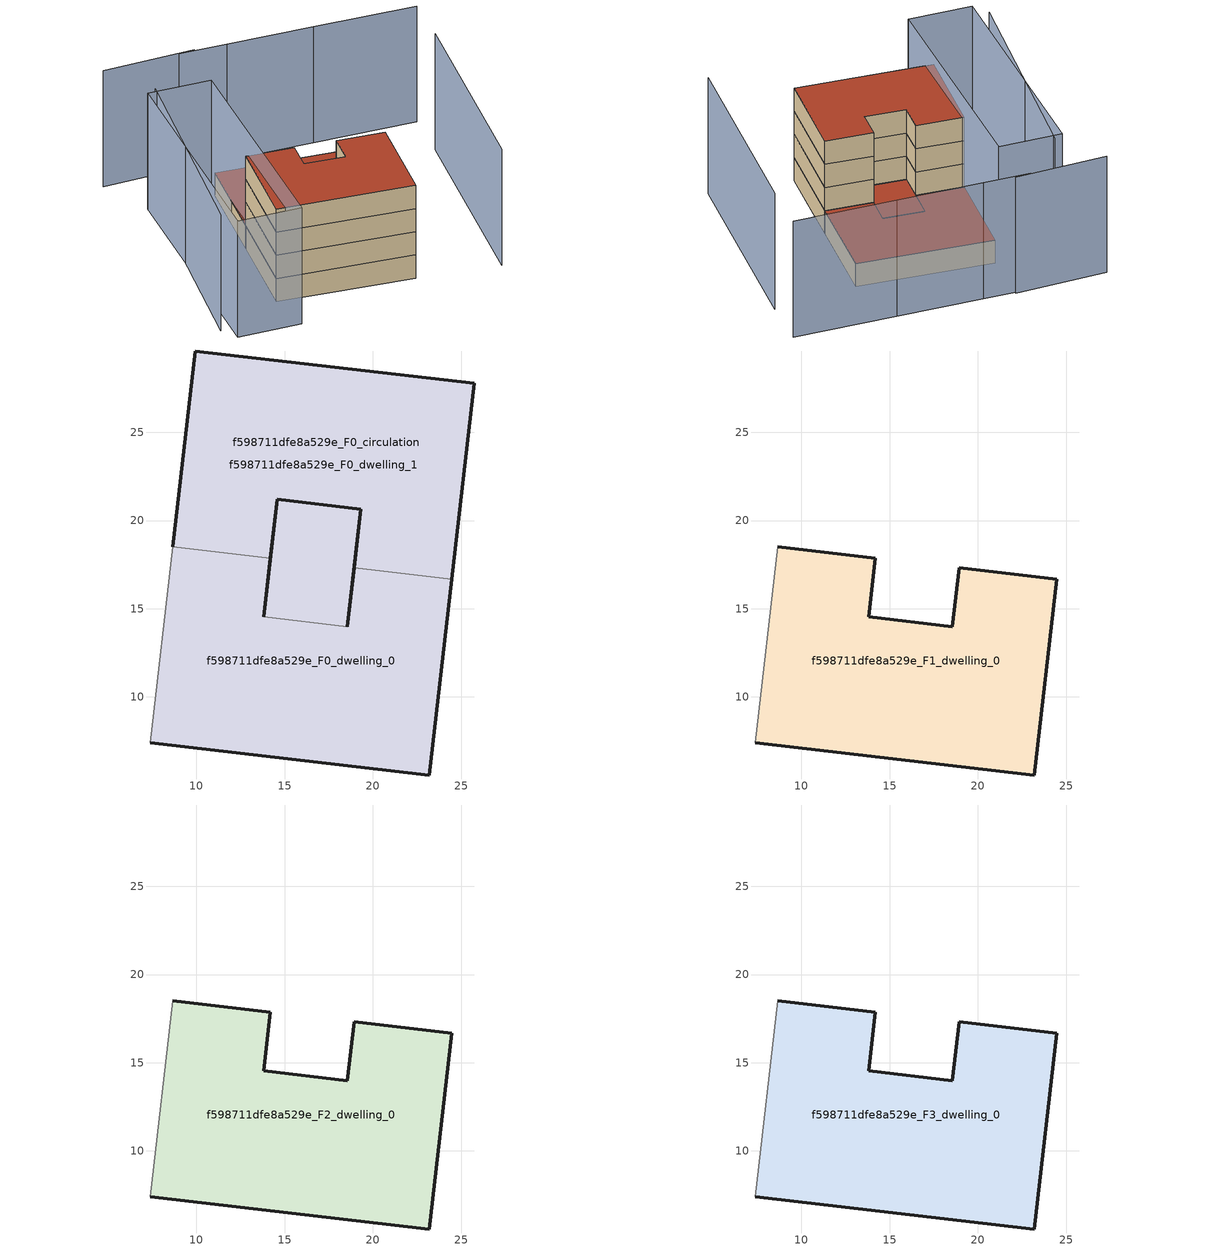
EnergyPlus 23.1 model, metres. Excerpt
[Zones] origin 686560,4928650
f598711dfe8a529e_F0_dwelling_0
 floor ground (EU_floor_Construction): 19.32,20.65 18.94,17.32 18.55,13.99 13.81,14.53 14.19,17.87 14.57,21.2 z0; 24.48,16.68 23.2,5.57 7.38,7.39 8.65,18.5 14.19,17.87 13.81,14.53 18.55,13.99 18.94,17.32 z0
 wall outside (EU_wall_Construction): 18.94,17.32 18.55,13.99 / 13.81,14.53 14.19,17.87 / 7.38,7.39 23.2,5.57 24.48,16.68 z0:3
 wall adiabatic (EU_wall_Construction): 8.65,18.5 7.38,7.39 z0:3
 wall to f598711dfe8a529e_F0_dwelling_1 (EU_wall_Construction): 24.48,16.68 18.94,17.32 / 14.19,17.87 8.65,18.5 z0:3
 wall to f598711dfe8a529e_F0_circulation (EU_wall_Construction): 18.55,13.99 13.81,14.53 z0:3
 roof outside (EU_floor_Construction): 18.55,13.99 18.94,17.32 19.32,20.65 14.57,21.2 14.19,17.87 13.81,14.53 z3
f598711dfe8a529e_F0_dwelling_1
 floor ground (EU_floor_Construction): 19.32,20.65 18.94,17.32 18.55,13.99 13.81,14.53 14.19,17.87 14.57,21.2 z0; 25.75,27.79 24.48,16.68 18.94,17.32 19.32,20.65 14.57,21.2 14.19,17.87 8.65,18.5 9.93,29.61 z0
 wall outside (EU_wall_Construction): 24.48,16.68 25.75,27.79 9.93,29.61 8.65,18.5 / 14.19,17.87 14.57,21.2 19.32,20.65 18.94,17.32 z0:3
 roof outside (EU_roof_Construction): 24.48,16.68 25.75,27.79 9.93,29.61 8.65,18.5 14.19,17.87 14.57,21.2 19.32,20.65 18.94,17.32 z3; 18.55,13.99 18.94,17.32 19.32,20.65 14.57,21.2 14.19,17.87 13.81,14.53 z3
f598711dfe8a529e_F0_circulation
 floor ground (EU_floor_Construction): 19.32,20.65 18.94,17.32 18.55,13.99 13.81,14.53 14.19,17.87 14.57,21.2 z0; 24.48,16.68 23.2,5.57 7.38,7.39 8.65,18.5 14.19,17.87 13.81,14.53 18.55,13.99 18.94,17.32 z0; 25.75,27.79 24.48,16.68 18.94,17.32 19.32,20.65 18.83,20.71 14.57,21.2 14.19,17.87 8.65,18.5 9.93,29.61 z0
 wall outside (EU_wall_Construction): 18.55,13.99 19.32,20.65 14.57,21.2 13.81,14.53 z0:3
 roof outside (EU_roof_Construction): 23.2,5.57 24.48,16.68 18.94,17.32 18.55,13.99 13.81,14.53 14.19,17.87 8.65,18.5 7.38,7.39 z3; 18.55,13.99 18.94,17.32 19.32,20.65 14.57,21.2 14.19,17.87 13.81,14.53 z3; 24.48,16.68 25.75,27.79 9.93,29.61 8.65,18.5 14.19,17.87 14.57,21.2 18.83,20.71 19.32,20.65 18.94,17.32 z3
f598711dfe8a529e_F1_dwelling_0
 floor to f598711dfe8a529e_F0_dwelling_0 (EU_floor_Construction): 24.48,16.68 23.2,5.57 7.38,7.39 8.65,18.5 14.19,17.87 13.81,14.53 18.55,13.99 18.94,17.32 z3
 wall outside (EU_wall_Construction): 7.38,7.39 23.2,5.57 24.48,16.68 18.94,17.32 18.55,13.99 13.81,14.53 14.19,17.87 8.65,18.5 z3:6
 wall adiabatic (EU_wall_Construction): 8.65,18.5 7.38,7.39 z3:6
f598711dfe8a529e_F2_dwelling_0
 floor to f598711dfe8a529e_F1_dwelling_0 (EU_floor_Construction): 24.48,16.68 23.2,5.57 7.38,7.39 8.65,18.5 14.19,17.87 13.81,14.53 18.55,13.99 18.94,17.32 z6
 wall outside (EU_wall_Construction): 7.38,7.39 23.2,5.57 24.48,16.68 18.94,17.32 18.55,13.99 13.81,14.53 14.19,17.87 8.65,18.5 z6:9
 wall adiabatic (EU_wall_Construction): 8.65,18.5 7.38,7.39 z6:9
f598711dfe8a529e_F3_dwelling_0
 floor to f598711dfe8a529e_F2_dwelling_0 (EU_floor_Construction): 24.48,16.68 23.2,5.57 7.38,7.39 8.65,18.5 14.19,17.87 13.81,14.53 18.55,13.99 18.94,17.32 z9
 wall outside (EU_wall_Construction): 7.38,7.39 23.2,5.57 24.48,16.68 18.94,17.32 18.55,13.99 13.81,14.53 14.19,17.87 8.65,18.5 z9:12
 wall adiabatic (EU_wall_Construction): 8.65,18.5 7.38,7.39 z9:12
 roof outside (EU_roof_Construction): 23.2,5.57 24.48,16.68 18.94,17.32 18.55,13.99 13.81,14.53 14.19,17.87 8.65,18.5 7.38,7.39 z12
shading: 32.78,4.18 35.61,28.34 / 3.28,30.64 -0.5,4.56 / 36.04,34.25 24.05,35.02 / 24.05,34.98 14.05,35.62 / 14.05,35.61 8.53,35.96 / 10.35,36.04 -0.41,36.19 / 9.54,29.67 8.08,2.22 / 8.08,2.22 0.69,2.61 / 0.69,2.61 2.15,30.06 / 2.15,30.06 9.54,29.67 z0:15
[Building]
EU S2 Campaign: North Axis=0; Terrain=City; Solar Distribution=FullExterior
[Site:Location]
Bologna: Latitude=44.5; Longitude=11.25; Time Zone=1; Elevation=37
[SizingPeriod:WeatherFileDays]
AnnualSizingPeriod: Begin Month=1; Begin Day of Month=1; End Month=12; End Day of Month=31; Day of Week for Start Day=Monday; Use Weather File Daylight Saving Period=No; Use Weather File Rain and Snow Indicators=No
[MATERIAL]
EU_InternalMass_Material: Roughness=MediumRough; Thickness=0.1; Conductivity=1; Density=1800; Specific Heat=900; Thermal Absorptance=0.9; Solar Absorptance=0.7; Visible Absorptance=0.7
[MATERIAL:NOMASS] Roughness=MediumRough; Thermal Absorptance=0.9; Solar Absorptance=0.7; Visible Absorptance=0.7
Name | Thermal Resistance
EU_wall_NoMass | 0.937881
EU_roof_NoMass | 0.548572
EU_floor_NoMass | 0.71348
[CONSTRUCTION]
EU_wall_Construction: EU_wall_NoMass
EU_roof_Construction: EU_roof_NoMass
EU_floor_Construction: EU_floor_NoMass
EU_InternalMass_Construction: EU_InternalMass_Material
[ZONE] Type=1; Multiplier=1; Ceiling Height=autocalculate; Floor Area=autocalculate; Part of Total Floor Area=Yes
Name | Volume
f598711dfe8a529e_F0_dwelling_0 | 582.316
f598711dfe8a529e_F1_dwelling_0 | 486.154
f598711dfe8a529e_F2_dwelling_0; f598711dfe8a529e_F3_dwelling_0 | 486.155
f598711dfe8a529e_F0_dwelling_1 | 582.321
f598711dfe8a529e_F0_circulation | 1068.47
[INTERNALMASS] Construction=EU_InternalMass_Construction
Name | Zone or ZoneList | Surface Area
f598711dfe8a529e_F0_dwelling_0_EU_InternalMass | f598711dfe8a529e_F0_dwelling_0 | 162.052
f598711dfe8a529e_F0_dwelling_1_EU_InternalMass | f598711dfe8a529e_F0_dwelling_1 | 162.052
f598711dfe8a529e_F1_dwelling_0_EU_InternalMass | f598711dfe8a529e_F1_dwelling_0 | 356.027
f598711dfe8a529e_F2_dwelling_0_EU_InternalMass | f598711dfe8a529e_F2_dwelling_0 | 356.027
f598711dfe8a529e_F3_dwelling_0_EU_InternalMass | f598711dfe8a529e_F3_dwelling_0 | 356.027
[OTHEREQUIPMENT] Fuel Type=Electricity; Design Level Calculation Method=Watts/Area; Power per Zone Floor Area=1; Fraction Latent=0; Fraction Radiant=0; Fraction Lost=0; Carbon Dioxide Generation Rate=0; EndUse Subcategory=EU_Step8_InternalGains
Name | Zone or ZoneList or Space or SpaceList | Schedule
EU_Step8_InternalGain_f598711dfe8a529e_F0_dwelling_0_f000 | f598711dfe8a529e_F0_dwelling_0 | EU_Step8_GainSchedule_f598711dfe8a529e_F0_dwelling_0_f000
EU_Step8_InternalGain_f598711dfe8a529e_F0_dwelling_1_f000 | f598711dfe8a529e_F0_dwelling_1 | EU_Step8_GainSchedule_f598711dfe8a529e_F0_dwelling_1_f000
EU_Step8_InternalGain_f598711dfe8a529e_F1_dwelling_0_f000 | f598711dfe8a529e_F1_dwelling_0 | EU_Step8_GainSchedule_f598711dfe8a529e_F1_dwelling_0_f000
EU_Step8_InternalGain_f598711dfe8a529e_F2_dwelling_0_f000 | f598711dfe8a529e_F2_dwelling_0 | EU_Step8_GainSchedule_f598711dfe8a529e_F2_dwelling_0_f000
EU_Step8_InternalGain_f598711dfe8a529e_F3_dwelling_0_f000 | f598711dfe8a529e_F3_dwelling_0 | EU_Step8_GainSchedule_f598711dfe8a529e_F3_dwelling_0_f000
[ZONEINFILTRATION:DESIGNFLOWRATE]
EU_Circulation_Infiltration_f598711dfe8a529e_F0_circulation: Zone or ZoneList or Space or SpaceList=f598711dfe8a529e_F0_circulation; Schedule=EU_AlwaysOn; Design Flow Rate Calculation Method=Flow/Area; Flow Rate per Floor Area=0.0005; Constant Term Coefficient=1; Temperature Term Coefficient=0; Velocity Term Coefficient=0; Velocity Squared Term Coefficient=0
[ZONEVENTILATION:DESIGNFLOWRATE] Schedule=EU_AlwaysOn; Design Flow Rate Calculation Method=AirChanges/Hour; Air Changes per Hour=0.687892; Ventilation Type=Natural; Fan Pressure Rise=0; Fan Total Efficiency=1; Constant Term Coefficient=1; Temperature Term Coefficient=0; Velocity Term Coefficient=0; Velocity Squared Term Coefficient=0; Minimum Indoor Temperature=-100; Maximum Indoor Temperature=100; Delta Temperature=-100; Minimum Outdoor Temperature=-100; Maximum Outdoor Temperature=100; Maximum Wind Speed=40
Name | Zone or ZoneList or Space or SpaceList
EU_ConstantAir_f598711dfe8a529e_F0_dwelling_0 | f598711dfe8a529e_F0_dwelling_0
EU_ConstantAir_f598711dfe8a529e_F0_dwelling_1 | f598711dfe8a529e_F0_dwelling_1
EU_ConstantAir_f598711dfe8a529e_F1_dwelling_0 | f598711dfe8a529e_F1_dwelling_0
EU_ConstantAir_f598711dfe8a529e_F2_dwelling_0 | f598711dfe8a529e_F2_dwelling_0
EU_ConstantAir_f598711dfe8a529e_F3_dwelling_0 | f598711dfe8a529e_F3_dwelling_0
[HVACTEMPLATE:THERMOSTAT] Constant Heating Setpoint=20; Constant Cooling Setpoint=50
EU_HeatOnly_f598711dfe8a529e_F0_dwelling_0; EU_HeatOnly_f598711dfe8a529e_F0_dwelling_1; EU_HeatOnly_f598711dfe8a529e_F1_dwelling_0; EU_HeatOnly_f598711dfe8a529e_F2_dwelling_0; EU_HeatOnly_f598711dfe8a529e_F3_dwelling_0
[HVACTEMPLATE:ZONE:IDEALLOADSAIRSYSTEM] System Availability Schedule=EU_AlwaysOn; Maximum Heating Supply Air Temperature=50; Minimum Cooling Supply Air Temperature=13; Maximum Heating Supply Air Humidity Ratio=0.0156; Minimum Cooling Supply Air Humidity Ratio=0.0077; Heating Limit=NoLimit; Cooling Limit=NoLimit; Heating Availability Schedule=EU_AlwaysOn; Cooling Availability Schedule=EU_CoolingOff; Dehumidification Control Type=ConstantSensibleHeatRatio; Cooling Sensible Heat Ratio=0.7; Dehumidification Setpoint=60; Humidification Control Type=None; Humidification Setpoint=30; Outdoor Air Method=None; Outdoor Air Flow Rate per Person=0.00944; Outdoor Air Flow Rate per Zone Floor Area=0; Outdoor Air Flow Rate per Zone=0; Demand Controlled Ventilation Type=None; Outdoor Air Economizer Type=NoEconomizer; Heat Recovery Type=None; Sensible Heat Recovery Effectiveness=0.7; Latent Heat Recovery Effectiveness=0.65
Name | Template Thermostat
f598711dfe8a529e_F0_dwelling_0 | EU_HeatOnly_f598711dfe8a529e_F0_dwelling_0
f598711dfe8a529e_F0_dwelling_1 | EU_HeatOnly_f598711dfe8a529e_F0_dwelling_1
f598711dfe8a529e_F1_dwelling_0 | EU_HeatOnly_f598711dfe8a529e_F1_dwelling_0
f598711dfe8a529e_F2_dwelling_0 | EU_HeatOnly_f598711dfe8a529e_F2_dwelling_0
f598711dfe8a529e_F3_dwelling_0 | EU_HeatOnly_f598711dfe8a529e_F3_dwelling_0
[SIZING:ZONE] Zone Cooling Design Supply Air Temperature Input Method=SupplyAirTemperature; Zone Cooling Design Supply Air Temperature=13; Zone Heating Design Supply Air Temperature Input Method=SupplyAirTemperature; Zone Heating Design Supply Air Temperature=50; Zone Cooling Design Supply Air Humidity Ratio=0.008; Zone Heating Design Supply Air Humidity Ratio=0.008; Cooling Design Air Flow Method=DesignDay; Cooling Design Air Flow Rate=0; Cooling Minimum Air Flow per Zone Floor Area=0.000762; Cooling Minimum Air Flow=0; Cooling Minimum Air Flow Fraction=0.2; Heating Design Air Flow Method=DesignDay; Heating Design Air Flow Rate=0; Heating Maximum Air Flow per Zone Floor Area=0.002032; Heating Maximum Air Flow=0.141576; Heating Maximum Air Flow Fraction=0.3; Account for Dedicated Outdoor Air System=No; Dedicated Outdoor Air System Control Strategy=NeutralSupplyAir; Dedicated Outdoor Air Low Setpoint Temperature for Design=autosize; Dedicated Outdoor Air High Setpoint Temperature for Design=autosize; Zone Load Sizing Method=Sensible Load Only No Latent Load; Zone Latent Cooling Design Supply Air Humidity Ratio Input Method=HumidityRatioDifference; Zone Cooling Design Supply Air Humidity Ratio Difference=0.005; Zone Latent Heating Design Supply Air Humidity Ratio Input Method=HumidityRatioDifference; Zone Humidification Design Supply Air Humidity Ratio Difference=0.005
f598711dfe8a529e_F0_dwelling_0; f598711dfe8a529e_F0_dwelling_1; f598711dfe8a529e_F1_dwelling_0; f598711dfe8a529e_F2_dwelling_0; f598711dfe8a529e_F3_dwelling_0
[SCHEDULE:CONSTANT]
Name | Hourly Value
EU_AlwaysOn | 1
EU_CoolingOff | 0
[SCHEDULE:FILE] Column Number=1; Rows to Skip at Top=0; Number of Hours of Data=8760; Column Separator=Comma; Interpolate to Timestep=No; Minutes per Item=60; Adjust Schedule for Daylight Savings=Yes
Name | File
EU_Step8_GainSchedule_f598711dfe8a529e_F0_dwelling_0_f000 | ../../schedules/f598711dfe8a529e/f598711dfe8a529e_F0_dwelling_0_f000_gain.csv
EU_Step8_GainSchedule_f598711dfe8a529e_F0_dwelling_1_f000 | ../../schedules/f598711dfe8a529e/f598711dfe8a529e_F0_dwelling_1_f000_gain.csv
EU_Step8_GainSchedule_f598711dfe8a529e_F1_dwelling_0_f000 | ../../schedules/f598711dfe8a529e/f598711dfe8a529e_F1_dwelling_0_f000_gain.csv
EU_Step8_GainSchedule_f598711dfe8a529e_F2_dwelling_0_f000 | ../../schedules/f598711dfe8a529e/f598711dfe8a529e_F2_dwelling_0_f000_gain.csv
EU_Step8_GainSchedule_f598711dfe8a529e_F3_dwelling_0_f000 | ../../schedules/f598711dfe8a529e/f598711dfe8a529e_F3_dwelling_0_f000_gain.csv
